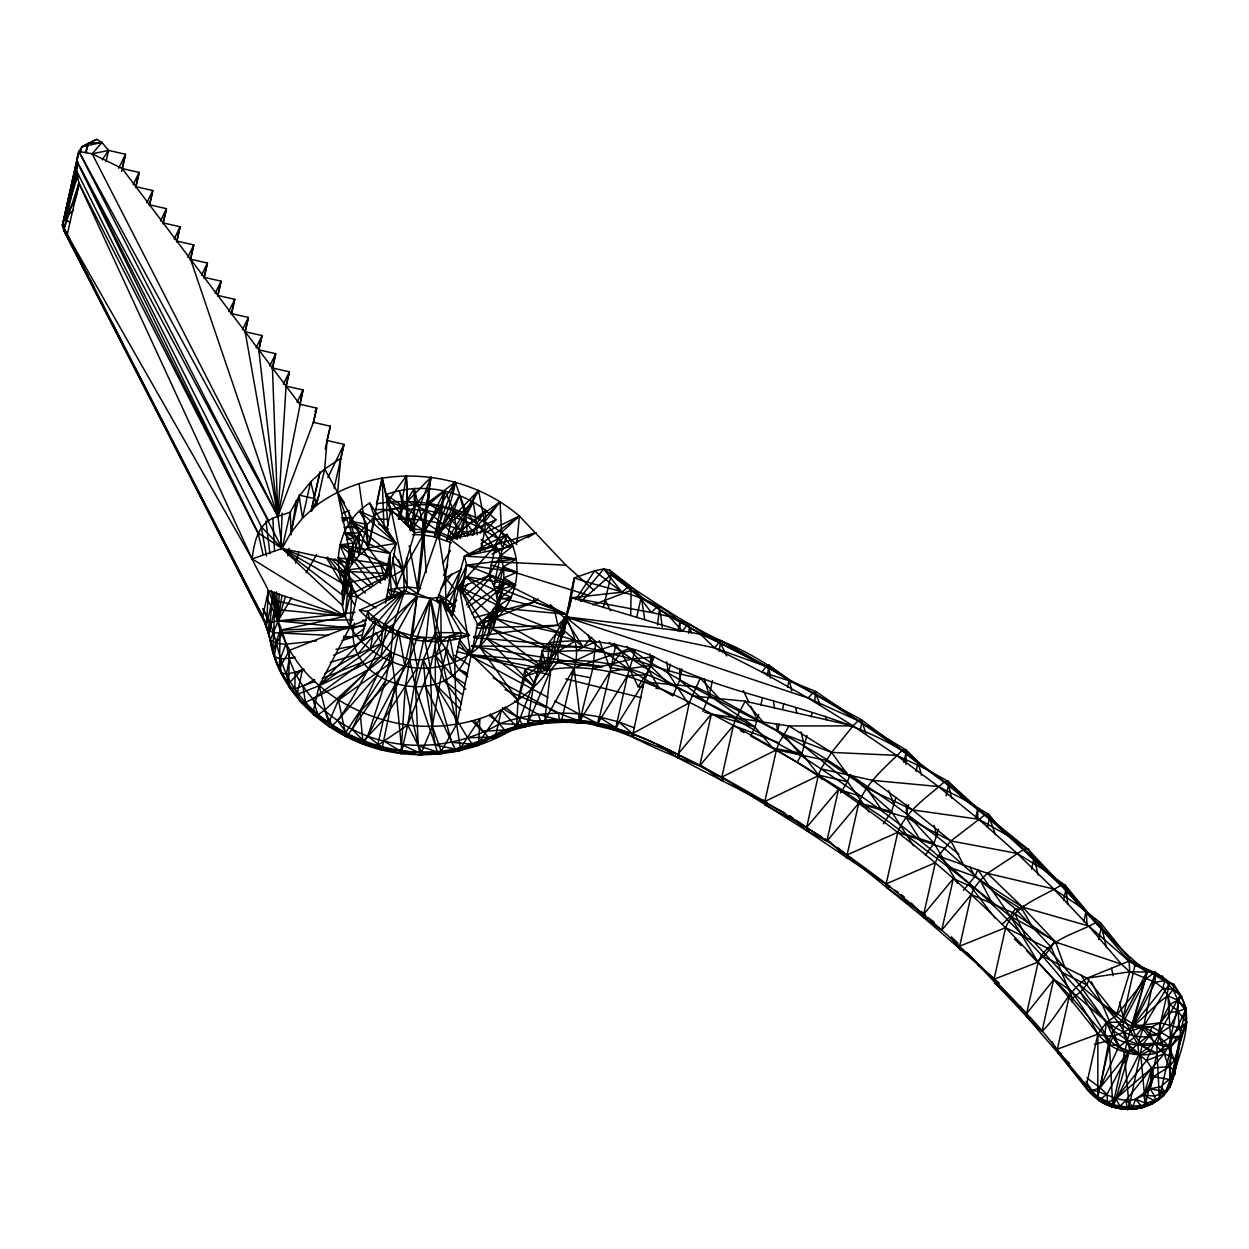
<?xml version="1.0" encoding="UTF-8"?>
<svg xmlns="http://www.w3.org/2000/svg" width="1249" height="1249" viewBox="0 0 1249 1249"><rect width="100%" height="100%" fill="white"/><g stroke="black" fill="none" stroke-linecap="round" stroke-linejoin="round"><path stroke-width="1.5" d="M349.205 512.262C349.33 538.381 371.546 557.694 381.726 580.145M121.637 171.41L125.493 154.283L108.569 150.411L101.95 142.448L96.626 139.373L81.794 146.836C74.503 157.265 76.72 171.332 78.859 183.119L252.126 558.943C259.667 575.664 271.205 591.011 274.593 609.356C278.636 631.338 288.675 651.65 302.648 669.011C329.174 699.986 367.518 719.299 407.674 725.013C452.622 730.618 501.146 718.69 534.15 686.622C565.063 658.566 564.813 615.32 574.368 577.897L594.571 570.824L603.751 568.888L609.793 570.168L611.276 574.509C647.591 596.881 681.845 622.705 720.814 640.565L719.143 651.182M375.918 607.873L356.808 596.85L348.44 595.679C328.862 565.266 338.885 521.817 369.735 502.972L374.934 517.929C347.675 537.117 341.867 574.384 342.413 605.468C347.097 631.651 368.049 652.509 392.373 661.767C441.053 684.358 515.244 644.906 493.808 585.937L500.443 555.992L506.891 534.307L464.425 556.148L466.595 565.094L465.19 576.523L459.257 586.562L477.602 624.438L485.596 627.014C516.446 608.169 526.453 564.72 506.891 534.307L495.728 545.532C509.327 568.514 505.658 599.926 485.596 618.005L479.757 647.076L534.15 686.622L542.128 650.994L555.54 634.414L565.422 616.741L714.506 647.888L761.968 672.071L808.181 698.082L853.051 725.872L896.47 755.364L938.374 786.511L978.623 819.219L1017.139 853.41L1053.844 889.038L1078.824 905.79L1100.588 922.855L1134.857 965.602C1153.327 970.005 1169.407 978.467 1180.289 994.75C1196.355 1022.291 1177.479 1055.717 1171.343 1083.929C1159.072 1110.845 1121.758 1116.341 1098.62 1100.369L1097.777 1096.716L1097.902 1034.11C1075.982 990.863 1042.837 955.063 1008.739 921.138C987.116 897.5 961.917 877.547 938.264 856.033C895.752 818.485 848.414 787.057 801.234 755.77C717.067 714.35 625.53 634.523 525.033 669.136L518.007 700.283L516.602 727.09C465.846 759.142 399.102 764.731 345.427 736.254C318.183 721.984 294.655 700.111 280.728 672.477C271.142 654.929 270.971 634.305 262.649 616.366L67.212 234.765L63.715 230.269L62.45 225.304L78.843 151.41L92.176 153.814L122.215 168.553L139.154 172.409L135.719 187.631M554.821 701.032L578.724 713.835L579.286 723.062C631.682 724.123 675.896 755.364 721.797 777.159C779.282 808.368 834.332 843.996 886.15 883.917C936.438 923.214 983.541 966.539 1026.584 1013.657C1054.375 1042.088 1074.905 1076.857 1104.616 1103.382L1136.496 1108.69L1163.631 1095.716C1176.964 1068.238 1177.932 1037.622 1186.207 1008.396L1180.289 994.75L1173.982 984.446L1164.771 980.621L1155.184 972.097L1129.799 971.8L1086.958 978.217C1067.271 991.331 1058.965 1015.218 1041.978 1031.409L1027.443 1017.529L967.007 952.487M679.753 668.449L679.69 680.127L672.805 695.974L631.104 670.76L603.985 651.369L589.903 639.91L587.92 634.679M679.94 631.463L679.987 621.737C651.369 594.181 610.105 590.73 574.368 577.897L568.248 609.746M1086.989 924.182L1086.287 910.63L1065.256 885.338L1060.791 885.307C1041.51 897.594 1015.094 904.791 1005.632 927.664L994.001 979.31L994.782 983.104L999.231 983.119L924.307 917.999L923.698 914.362L935.345 862.731L938.264 856.033L987.491 873.348L1053.844 889.038L1088.66 925.993L1121.493 964.197L1129.799 971.8L1155.247 982.245L1164.771 980.621L1173.201 989.598L1177.823 1000.262L1184.739 1009.301L1186.55 1022.619L1181.304 1035.749L1171.062 1046.303L1157.011 1053.001C1143.397 1051.049 1135.419 1038.856 1132.234 1026.428L1147.316 972.065C1115.732 946.367 1088.644 915.002 1060.791 885.307C1029.238 856.58 999.793 825.433 965.258 800.156C946.133 781.109 922.23 768.276 902.059 750.477C825.464 704.389 732.351 699.705 654.242 656.865C621.299 642.595 584.626 637.755 549.092 642.876L557.647 651.619L558.272 661.455L550.684 670.042L527.562 723.764L516.602 727.09L458.367 751.211L455.229 749.072L451.81 742.359L435.276 684.265L435.417 632.587L430.421 598.427L416.932 596.366L404.754 590.543L359.369 610.183C386.956 639.145 431.998 649.402 469.421 635.319L440.741 597.241L430.421 598.427L410.656 639.051C396.558 629.387 379.446 624.391 367.737 611.354L359.369 610.183M468.859 649.308C453.715 713.913 339.853 687.965 354.357 623.157M791.772 690.884L789.227 679.753C757.503 656.865 721.781 635.928 682.297 631.088L565.422 616.741C573.978 632.259 580.192 650.323 574.103 667.825L561.066 722.344L522.269 724.639L499.975 723.639C450.358 752.429 385.519 753.631 337.605 720.548C315.669 705.529 297.793 684.124 289.331 658.738C285.537 637.318 277.715 617.131 266.568 598.427M366.082 620.019L289.503 650.339L288.566 683.609L289.643 687.762C326.317 731.742 383.818 757.316 441.256 751.289L456.666 724.42L477.602 624.438L485.596 618.005L504.783 608.763L465.19 576.523L460.319 590.902M1072.235 1002.151L1072.376 998.279L1051.299 947.32L1015.421 908.726L974.938 876.439L947.726 866.65L886.384 820.015L842.575 790.258L797.315 762.233L750.711 735.989L755.021 727.09L758.689 714.522M630.729 615.476L631.135 586.655L609.793 570.168L627.576 587.405L639.675 597.319L656.537 607.326L669.308 616.553L686.903 625.577L700.299 634.055L718.518 642.064L766.371 666.466L790.555 681.22L861.435 719.736L948.553 784.84L1028.005 849.195L1116.856 943.713M1052.017 1041.838L1058.293 1053.126L1087.317 1089.768C1104.147 1090.33 1118.355 1104.303 1135.575 1099.104L1145.005 1102.976L1155.544 1101.493L1169.657 1087.395L1171.062 1046.303L1168.002 995.843L1162.928 988.193L1155.247 982.245L1155.184 972.097L1145.895 978.732L1116.403 1015.468L1106.473 1022.338L1097.902 1034.11L1086.271 1085.756L1087.317 1089.768C1103.32 1109.627 1133.936 1115.732 1155.544 1101.493C1183.271 1084.163 1173.076 1047.77 1186.55 1022.619L1178.088 1011.378L1169.907 1004.321L1168.002 995.843L1173.201 989.598L1173.982 984.446C1159.259 979.856 1147.097 969.365 1133.92 961.636L1129.034 961.121L1086.958 978.217L1041.401 955.563L1038.231 962.027L1026.584 1013.657L1027.443 1017.529L1086.271 1085.756M262.696 608.466C278.48 633.368 276.856 664.968 294.889 688.761C311.391 714.006 337.652 729.463 363.147 744.107L367.799 736.083L385.8 680.44L390.828 652.29L393.669 624.484L404.754 590.543L367.737 611.354L369.673 619.645L375.855 618.692L382.132 628.013L386.69 625.968L395.933 634.539L398.681 631.651L411.483 635.569L424.238 637.521L430.281 667.7L432.357 726.512L441.256 751.289L420.351 755.036L418.274 745.715L415.542 687.231L423.224 659.691L435.417 632.587L461.427 632.759L469.421 635.319L437.025 637.677L424.238 637.521L417.478 667.512L383.349 720.017L363.412 740.985L345.427 736.254L345.38 732.991L328.94 726.496L328.581 723.062L313.952 715.021L313.327 711.368L300.775 702.032C288.66 682.344 272.797 664.249 270.252 639.988L278.09 620.94L279.105 593.978M280.744 549.685L282.102 513.105M385.551 603.283L390.89 573.837L388.736 564.891L338.12 557.803L349.236 575.524L345.224 616.335L274.593 609.356L272.875 651.744L280.073 630.261L345.224 616.335L352.077 586.374L349.236 575.524L348.471 564.532L349.829 553.729L339.728 544.907L353.467 543.018L351.999 563.767L346.551 573.338L343.085 583.673L282.118 548.452L257.997 532.917L78.859 183.119L63.715 230.269L263.867 620.753C273.141 641.268 273.328 665.498 288.566 683.609L302.648 669.011L297.075 694.506L319.104 685.748L380.758 656.381L398.681 631.651L404.723 665.514L383.349 720.017L377.635 745.419L381.772 749.915L401.913 750.633L407.674 725.013L417.478 667.512L411.483 635.569L410.656 639.051L424.238 637.521L425.862 641.393L437.025 637.677L441.147 641.486L449.515 636.038L461.427 632.759L440.741 597.241L435.417 632.587L454.683 662.704L456.666 724.42L460.35 748.213L458.367 751.211C420.913 754.271 381.772 753.163 347.909 734.849L337.605 720.548C366.956 680.705 381.179 631.635 416.932 596.366L409.703 659.659L405.347 686.435L400.96 753.584L421.647 752.101L432.357 726.512L442.802 666.092L449.515 636.038L456.01 639.363L440.741 597.241L441.147 641.486L430.421 598.427L409.703 659.659L395.324 684.155L367.799 736.083L382.459 747.839L400.96 753.584L401.913 750.633M480.162 551.621L484.799 531.028L485.658 510.341C457.837 488.781 418.977 482.255 385.894 494.666L391.109 509.623L403.614 569.685L404.27 593.806L417.791 593.837L436.65 601.206L453.481 604.969L456.791 600.144M313.327 711.368L319.104 685.748L350.063 626.795L352.077 586.374L339.119 570.918L388.736 564.891L390.141 553.463L396.074 543.424L369.735 502.972M436.838 597.459L436.65 601.206L440.694 605.031M345.224 616.335L268.41 590.746L266.49 625.53L272.266 599.91L345.224 616.335L252.126 558.943L67.212 234.765L78.859 183.119M133.19 184.696L139.154 172.409L135.876 186.679L152.8 190.551L149.537 204.805L166.46 208.677L163.182 222.931L180.121 226.803L176.843 241.057L193.782 244.929L190.504 259.183L207.428 263.055L204.149 277.325L221.089 281.181L217.81 295.451L234.75 299.323L231.471 313.577L248.395 317.449L245.132 331.703L262.056 335.575L258.777 349.829L275.717 353.701L272.438 367.971L289.362 371.827L286.099 386.097L277.903 516.446L282.118 548.452L342.413 605.468L349.236 575.524L339.119 570.918L390.89 573.837L356.808 596.85L350.063 626.795L280.073 630.261L279.495 668.059L289.503 650.339M549.092 642.876L547.343 670.76L487.032 638.504L493.308 609.231L511.403 597.397L465.19 576.523L461.396 593.369M404.348 522.925L415.495 504.69L429.453 488.593L428.298 504.846L421.553 534.775L412.404 534.634M446.83 608.435L455.151 589.793L488.968 575.477L566.172 614.243L496.618 596.803L504.05 577.834L515.587 585.078L499.069 599.348L492.481 628.934L557.226 653.102L565.422 616.741L595.882 641.627L592.744 668.558L579.286 723.062C553.401 720.564 523.659 725.966 502.457 707.637M1085.99 1081.493L1098.62 1100.369L1107.582 1102.243L1112.359 1107.098L1120.025 1106.224L1127.597 1109.627L1132.999 1106.473L1135.575 1099.104L1143.99 1095.076L1155.544 1101.493L1154.638 1096.138L1150.142 1088.753L1151.719 1068.129L1164.084 1053.875L1168.658 1046.381L1186.207 1008.396L1177.823 1000.262L1168.002 995.843C1146.972 1008.552 1127.02 1044.913 1097.902 1034.11C1001.074 905.978 874.487 801.702 733.428 725.528C670.916 692.243 598.739 649.449 525.673 676.068L518.007 700.283L470.842 654.398L459.226 638.957M303.835 668.871L295.076 672.868L294.889 688.761L300.775 702.032L305.49 702.328L312.765 698.956L362.913 662.017L381.413 643.376L382.647 627.935M390.266 575.383L390.141 553.463L339.728 544.907L348.471 564.532L341.695 594.477L282.118 548.452L290.97 532.574L302.508 518.101L316.481 505.377L324.678 469.015L327.066 440.475L330.345 426.221L313.405 422.349L277.903 516.446C258.449 521.426 254.203 541.644 252.126 558.943L282.118 548.452L351.999 563.767L359.275 555.196L368.19 547.889L396.074 543.424L389.188 580.941M977.811 820.062L977.795 808.603L948.038 781.281L923.901 767.932L896.47 755.364L831.615 752.398L783.607 734.131L719.471 698.706L700.267 678.16C664.265 672.571 631.416 655.257 595.164 651.322C577.475 649.215 559.817 652.665 542.128 650.994L540.63 671.79L533.854 682.703L527.562 723.764L525.517 726.762C501.52 732.695 478.742 741.734 455.229 749.072L435.261 745.013L415.542 687.231L409.703 659.659L390.828 652.29L381.413 643.376L375.887 632.462M516.977 542.597L519.365 516.024C463.894 468.625 376.043 461.318 316.481 505.377L310.704 481.755L324.678 469.015L340.79 458.289L343.99 444.347L327.066 440.475M386.784 572.573L368.19 547.889L366.941 524.361L350.532 521.223L359.228 533.136L351.999 563.767L337.573 492.371L340.79 458.289M1145.895 978.732L1123.304 1022.057L1123.366 1032.205L1126.739 1043.305L1112.359 1107.098L1138.963 1054.546L1154.123 1043.258L1180.289 994.75L1173.201 989.598L1162.928 988.193L1132.234 1026.428L1123.304 1022.057L1078.839 984.087L1047.77 948.256L1005.632 927.664L959.685 946.18L960.372 949.896L963.182 949.755M272.266 599.91L268.816 634.96L270.252 639.988L276.466 643.36L285.818 644.203L316.543 640.878M397.198 596.054L391.889 597.74L387.565 589.903L407.283 586.921L417.791 593.837L417.478 587.717L423.27 529.935L430.967 477.212L407.315 501.427L405.784 524.564M387.377 578.209L388.736 564.891L339.728 544.907M467.407 535.54L465.846 516.399L459.398 495.431L438.383 533.604L417.791 593.837L429.453 488.593M425.862 641.393L430.421 598.427M1026.678 950.77L1072.376 998.279L1109.05 1040.542L1118.495 1047.068L1138.963 1054.546L1146.629 1060.479L1151.719 1068.129L1143.99 1095.076L1154.638 1096.138L1165.005 1091.751L1171.343 1083.929L1169.86 1079.62L1169.532 1066.474L1170.672 1056.451L1168.658 1046.381L1180.289 994.75M452.232 615.538L455.151 589.793L464.425 556.148L495.728 545.532L488.968 575.477L493.808 585.937L566.172 614.243L497.336 607.795L504.05 577.834L517.195 572.183L503.3 566.859L493.808 585.937M1173.201 989.598L1181.804 996.234L1177.823 1000.262L1169.907 1004.321L1168.408 1012.658L1160.29 1022.775L1151.859 1026.803L1148.783 1036.436L1141.976 1045.85L1129.158 1106.755L1127.597 1109.627L1125.849 1100.369L1151.719 1068.129L1169.532 1066.474L1174.56 1060.026L1186.55 1022.619C1176.23 1029.441 1169.689 1040.792 1156.949 1043.899C1141.914 1047.63 1126.052 1044.882 1113 1036.592L1106.473 1022.338L1078.839 984.087M569.7 606.827L574.368 577.897M477.087 534.869L476.681 523.674L473.184 501.973L450.577 539.443L445.362 577.787L446.034 608.216M410.656 639.051L416.932 596.366L382.132 628.013L404.754 590.543L369.673 619.645M456.556 587.53L445.784 598.755L436.65 601.206L445.362 577.787L438.383 533.604L444.675 490.935L428.298 504.846L411.827 529.888M342.413 605.468L348.471 564.532L338.12 557.803M134.892 367.534L263.867 620.753L269.519 622.439L278.09 620.94L281.837 596.07M287.894 555.883L289.05 548.233M291.064 534.837L296.247 500.381M511.403 597.397L499.069 599.348L495.947 618.598L557.226 653.102L571.761 597.74L621.861 592.198L627.576 587.405L631.135 586.655L641.299 596.85L644.734 619.613M614.133 643.313L621.424 651.713L638.145 686.747L648.699 670.167L652.571 655.6M657.52 625.015L659.706 606.311L656.537 607.326L651.369 612.494L571.761 597.74L547.343 670.76L492.481 628.934M399.087 519.194L406.378 475.775L387.315 502.098L386.628 509.498L388.033 525.813M370.204 649.496L375.855 618.692L360.977 641.299L319.104 685.748L328.581 723.062L338.417 700.096L380.758 656.381L386.69 625.968L370.204 649.496L319.104 685.748M566.796 617.24L563.564 634.102L495.947 618.598L502.707 588.654L515.587 585.078L466.595 565.094L455.151 589.793L445.362 577.787L460.85 569.825M681.86 668.871L679.69 680.127L706.856 702.531L755.021 727.09L772.709 748.073L801.92 753.49L822.061 779.47M688.714 633.243L689.635 624.313L669.308 616.553L651.369 612.494L639.675 597.319M390.828 652.29L377.057 675.397L352.156 729.151L364.755 742.312L381.772 749.915L395.324 684.155L390.828 652.29L369.345 669.199L324.397 710.416L318.011 714.678L313.952 715.021L305.49 702.328L302.929 686.357L314.607 679.518M341.695 594.477L349.829 553.729M390.796 513.62L382.178 477.883L368.19 547.889L324.678 469.015M392.373 661.767L338.417 700.096L345.38 732.991L392.373 661.767L398.681 631.651M461.521 589.497L466.595 565.094L516.196 559.068L503.3 566.859L496.618 596.803M507.828 546.328L498.851 539.146L484.706 521.879L478.461 490.42L466.486 513.448L457.134 538.881C430.64 533.182 414.965 506.313 387.315 502.098L382.178 477.883L376.495 503.784C426.159 495.385 479.241 510.966 516.805 544.502M69.522 239.183L62.45 225.304L78.843 151.41L277.903 516.446L290.314 512.106L299.167 496.212L310.704 481.755L302.508 518.101L299.167 496.212L290.97 532.574L290.314 512.106L282.118 548.452L346.551 573.338L353.467 543.018L343.912 532.589L359.228 533.136L359.275 555.196L337.573 492.371M320.041 471.872L311.204 510.872L319.931 472.309M69.647 239.121L62.45 225.304L76.97 161.402L257.997 532.917L76.923 171.613L63.715 230.269L262.649 616.366L268.816 634.96L274.593 609.356M76.095 197.576L79.468 182.604M86.212 152.659L88.336 143.307L101.95 142.448L92.176 153.814L277.903 516.446L303.023 389.969L286.099 386.097M105.993 161.839L108.569 150.411L92.176 153.814M149.38 205.757L152.8 190.551L146.836 202.822M163.026 223.899L166.46 208.677L160.496 220.948M176.687 242.025L180.121 226.803L174.157 239.09M190.348 260.151L193.782 244.929L187.818 257.216M204.009 278.277L207.428 263.055L201.464 275.342M217.654 296.403L221.089 281.181L215.125 293.468M231.315 314.529L234.75 299.323L228.786 311.594M244.976 332.671L248.395 317.449L242.431 329.72M258.621 350.797L262.056 335.575L256.092 347.862M272.282 368.923L275.717 353.701L269.753 365.988M285.943 387.049L289.362 371.827L283.398 384.114M299.588 405.176L303.023 389.969L297.059 402.24M262.649 616.366L268.41 590.746M313.249 423.317L316.684 408.095L299.744 404.223L122.215 168.553L125.493 154.283L118.686 168.318M325.193 449.047L330.345 426.221M334.139 488.109L343.99 444.347L327.816 477.68M359.275 555.196L366.941 524.361L359.415 511.122L374.934 517.929L368.19 547.889L359.025 483.457M393.669 624.484L360.977 641.299L367.737 611.354M386.035 532.09L391.109 509.623C423.083 498.32 461.006 506.735 484.799 531.028L495.962 519.803L485.658 510.341L450.577 539.443L438.383 533.604L424.91 531.559L414.59 532.745L391.109 509.623M384.224 579.661L390.141 553.463L350.532 521.223L396.074 543.424L374.934 517.929M410.015 528.967L415.495 504.69L414.184 488.484L397.416 516.305M411.483 635.569L404.723 665.514L360.04 711.618L363.147 744.107L377.635 745.419L407.674 725.013L430.281 667.7L437.025 637.677L456.666 724.42M457.337 538.491L453.855 510.732L444.675 490.935L434.309 536.758L451.623 542.815M439.18 539.084C442.599 519.287 452.716 502.16 455.214 482.13L427.423 503.128L445.503 514.463L460.959 529.951L465.299 535.852M461.427 632.759L454.683 662.704L449.515 636.038M493.058 738.752L495.681 735.52L501.458 709.916L516.602 727.09L493.058 738.752L488.203 737.222L467.626 737.769L435.276 684.265L423.224 659.691L409.703 659.659M567.655 615.929L563.564 634.102L497.336 607.795L502.707 588.654M603.392 607.56L611.276 574.509L631.588 590.168L660.003 609.715L689.791 627.623L769.087 668.402L838.704 707.153L861.748 723.155L905.525 749.665L923.901 767.932M636.709 617.162L641.299 596.85M688.137 703.53L668.356 673.367L670.432 664.156M677.91 630.948L679.987 621.737M700.267 678.16L689.276 702.875L677.629 757.753L784.997 813.037M712.492 680.689L709.167 695.443L702.844 711.587M489.421 715.505L499.975 723.639C531.574 712.289 566.109 710.416 598.989 716.832C629.73 738.253 664.749 752.819 699.705 765.84L711.352 714.194L789.056 725.981L853.051 725.872L858.25 720.735L861.435 719.736L865.994 733.803M921.403 775.207L918.109 762.202L905.525 749.665L902.059 750.477C886.259 766.574 866.993 781.609 858.719 803.279L826.854 841.17L806.932 830.835L724.529 779.126L721.906 780.453L721.797 777.159L733.428 725.528L735.864 718.487L745.247 701.22L853.051 725.872L831.615 752.398L820.89 768.869L818.251 775.77L806.62 827.416L806.932 830.835L890.381 886.868L886.649 887.477L837.47 847.462M760.766 705.295L762.436 697.91M767.417 675.787L768.978 665.124L766.371 666.466L761.968 672.071L790.555 681.22L815.894 691.524L838.704 707.153M797.315 762.233L801.92 753.49L777.596 731.399L779.251 724.014M782.577 709.26L783.826 703.733M787.573 687.137L789.227 679.753M806.948 735.458L801.92 753.49M811.116 717.004L811.944 713.32M814.442 702.25L815.894 691.524L812.99 692.695L808.181 698.082L565.422 616.741M826.854 841.17L838.485 789.524L861.467 796.44M860.093 730.524L861.748 723.155M850.959 857.595L847.493 858.406L847.087 854.925L858.719 803.279L906.04 817.33L950.864 840.952L1017.139 853.41L1042.806 869.163L1065.256 885.338L1078.824 905.79M883.293 823.84L891.552 811.647L895.955 797.424M903.854 762.374L905.931 753.163L905.525 749.665M957.468 883.215L934.08 843.247L906.477 813.848L908.554 804.621M916.032 771.429L918.109 762.202M925.353 855.112L934.08 843.247L938.577 829.102M946.055 795.894L948.553 784.84L948.038 781.281L944.306 781.89C927.507 797.049 906.274 810.336 897.781 832.287L886.15 883.917L886.649 887.477L924.307 917.999L941.699 930.271L971.316 894.549L974.345 887.93L980.262 880.17L987.491 873.348L1023.774 849.382L1028.005 849.195L1042.806 869.163M941.699 930.271L953.33 878.64L974.345 887.93M975.719 817.83L977.795 808.603M959.685 946.18L971.316 894.549L1014.891 913.597L1055.624 942.058L1121.493 964.197M987.428 827.322L989.505 818.111L988.896 814.473L965.258 800.156L938.374 786.511L872.832 780.406L820.89 768.869M1056.935 943.463L1054.406 940.778L1033.626 928.866L1022.4 909.725L1023.228 906.025M1031.533 869.148L1034.031 858.079L1028.005 849.195L1004.93 833.926L978.623 819.219L912.613 809.945L866.634 788.057L825.792 760.313L776.456 749.837L721.797 777.159M1063.555 900.201L1066.037 889.132L1065.256 885.338M1041.978 1031.409L1053.61 979.778C1089.347 996.843 1125.599 1062.212 1170.422 1026.1L1178.088 1011.378L1177.823 1000.262M1083.789 921.684L1086.287 910.63M1069.675 1063.445L1058.293 1053.126L1057.357 1049.176L1069.003 997.529M1098.542 939.654L1101.462 926.742L1100.588 922.855L1095.904 922.589C1077.434 932.862 1054.39 937.656 1041.401 955.563M1097.777 1096.716L1109.424 1045.085L1113 1036.592L1124.287 1052.361L1129.158 1106.755L1120.212 1108.363L1097.777 1096.716L1087.317 1089.768M1081.493 975.157C1094.062 1002.775 1126.801 1018.684 1129.596 1051.018L1115.935 1098.714L1120.025 1106.224L1125.849 1100.369L1132.999 1106.473L1142.585 1107.691L1145.005 1102.976L1143.99 1095.076L1150.142 1088.753L1153.623 1076.622L1151.719 1068.129L1115.935 1098.714L1107.582 1102.243L1107.02 1094.343L1100.104 1087.77L1109.05 1040.542L1113.359 1030.659L1119.947 1023.602L1123.226 1017.248L1134.857 965.602L1133.92 961.636M1138.963 1054.546L1137.73 1044.414L1143.475 1026.897L1155.184 972.097L1169.517 983.26L1157.87 1034.89C1165.379 1045.71 1162.429 1061.9 1173.779 1070.315L1174.919 1074.249L1160.789 1086.755L1150.142 1088.753L1135.575 1099.104L1142.585 1107.691L1145.38 1104.647L1157.011 1053.001L1156.949 1043.899L1160.789 1032.939L1160.29 1022.775L1169.907 1004.321M1129.158 1106.755L1151.547 1104.303L1159.415 1097.933L1171.062 1046.303L1176.699 1037.7L1181.304 1035.749L1179.384 1027.974L1178.088 1011.378L1186.207 1008.396M1169.657 1087.395L1181.304 1035.749L1169.923 1037.7L1151.859 1026.803L1132.234 1026.428L1155.247 982.245M400.039 519.397L403.005 506.329L399.305 490.607L414.59 532.745L403.614 569.685L391.889 597.74L389.11 599.863M313.405 422.349L316.684 408.095L314.982 411.592M494.573 546.141L501.583 532.293L500.053 501.817L446.658 540.505L453.855 510.732L459.398 495.431M1162.928 988.193L1164.771 980.621L1169.517 983.26L1143.475 1026.897L1130.564 1030.925L1119.947 1023.602M69.944 222.4L63.98 218.684L78.047 161.964M80.389 152.503L81.794 146.836L96.626 139.373M385.051 579.817L388.736 564.891M343.085 583.673L353.467 543.018M460.163 538.522L465.846 516.399L473.184 501.973L438.383 533.604M62.45 225.304L76.923 171.613M473.73 534.588L476.681 523.674L485.658 510.341M451.248 615.898L459.257 586.562L504.783 608.763L493.308 609.231L479.757 647.076L518.007 700.283M847.087 854.925L897.781 832.287L943.947 848.055L980.262 880.17L1022.447 907.071L1088.66 925.993L1129.034 961.121L1147.612 970.473L1127.394 1040.323L1118.495 1047.068L1100.104 1087.77L1092.36 1090.502M365.879 623.922L353.202 628.216L278.09 620.94L285.412 596.694M295.56 563.127L298.933 551.933M499.069 599.348L487.032 638.504L534.15 686.622L533.854 682.703L525.033 669.136L525.673 676.068L557.647 651.619L575.805 640.721L555.54 634.414L547.343 670.76L542.128 650.994M592.744 668.558L632.306 658.957L654.242 656.865L644.062 681.954L632.322 736.785L677.629 754.521L711.352 714.194M73.504 210.285L63.98 218.684L78.234 174.563M85.354 152.487L88.336 143.307M452.403 614.274L455.448 605.297M847.774 774.926L831.615 752.398L789.056 725.981L779.001 742.858L776.456 749.837L764.825 801.483L765.028 804.824L806.62 827.416L838.485 789.524M443.723 575.446L447.751 564.47M285.818 644.203L280.26 659.019L280.728 672.477L286.427 674.241L304.319 670.104M503.394 549.029L498.851 539.146L482.27 528.92L466.486 513.448L455.214 482.13L434.309 536.758L421.553 534.775L430.967 477.212L410.14 530.997M840.639 792.896L847.478 781.702L850.116 774.786L894.3 804.793L936.906 836.471L958.857 854.3M516.602 727.09L540.942 664.452L550.684 670.042L544.767 720.626L543.05 723.577L504.69 729.978L482.426 731.352L471.654 720.579M352.077 586.374L348.44 595.679L390.89 573.837L342.71 583.861L352.077 586.374L356.808 596.85M470.842 654.398L485.596 618.005L495.9 618.848L459.257 586.562L470.842 654.398L457.961 646.467M461.568 703.655L444.191 680.596L435.589 655.756L441.443 642.111M1115.935 1098.714L1146.629 1060.479L1154.123 1043.258L1149.829 1034.25L1143.475 1026.897L1132.578 1023.696L1102.071 1003.728L1091.454 981.761M387.565 589.903L404.27 593.806L407.283 586.921L406.565 557.694M963.479 890.318L974.938 876.439L977.858 869.741L1010.316 916.329L1037.56 961.324L1045.132 954.829L1051.299 947.32L1054.406 940.778M1132.578 1023.696L1155.106 975.25L1162.913 976.234M311.625 511.028L319.291 495.228M386.113 597.974L391.889 597.74L390.281 577.21L403.614 569.685L424.91 531.559L444.675 490.935M480.116 533.37L484.706 521.879L500.053 501.817L467.407 536.243M1072.376 998.279L1080.244 992.112L1086.63 984.821L1089.019 979.981M446.08 610.121L453.481 604.969L445.784 598.755L461.537 568.233M1174.919 1074.249L1174.56 1060.026L1168.658 1046.381L1162.366 1043.945L1154.123 1043.258L1137.73 1044.414L1123.226 1017.248L1147.612 970.473L1147.316 972.065L1129.034 961.121L1095.904 922.589M1168.658 1046.381L1157.87 1034.89L1149.829 1034.25L1129.596 1051.018L1107.02 1094.343L1098.62 1100.369M1143.99 1095.076L1153.623 1076.622L1169.532 1066.474M395.933 634.539L416.932 596.366M441.256 751.289L439.601 754.24L419.118 752.694L401.163 744.435L395.324 684.155M353.202 619.816L278.09 620.94L291.595 597.693M306.052 572.791L316.668 554.54M442.786 563.627L450.436 550.434M488.968 575.477L500.443 555.992L512.621 546.125L464.425 556.148L516.196 559.068L500.443 555.992M63.98 218.684L75.674 199.45M493.199 677.973L558.381 713.023L559.568 720.002L561.066 722.344L580.363 720.127L610.308 671.228L615.851 644.656L595.164 651.322L576.054 660.362L557.647 651.619M446.658 540.505L478.461 490.42L434.309 536.758L453.855 510.732M455.214 482.13L421.553 534.775L441.053 506.813M575.633 599.77L594.571 570.824L621.861 592.198L603.751 568.888L578.303 599.614M102.199 159.903L108.569 150.411M1002.198 924.369L1010.316 916.329L1015.421 908.726L1022.4 909.725L1021.073 906.056M461.178 593.728L467.766 584.095M714.506 647.888L720.814 640.565L766.371 666.466L714.506 647.888L700.299 634.055M385.8 680.44L352.156 729.151L347.909 734.849L345.427 736.254L332.234 725.575L324.397 710.416M591.761 637.224L583.158 647.138L471.56 645.967M501.458 709.916L476.291 746.012L455.229 749.072M938.264 856.033L950.864 840.952L984.915 814.879L988.896 814.473L1004.93 833.926M440.507 589.122L452.076 573.791M473.636 636.709L557.866 625.249L567.062 615.819M1053.61 979.778L1026.584 1013.657L994.782 983.104M1129.596 1051.018L1100.104 1087.77L1086.942 1077.934M599.348 640.721L609.949 667.669L621.424 651.713L629.605 648.559C698.285 696.286 777.986 725.138 846.853 772.772M374.684 633.899L357.963 654.086L324.615 673.648M953.33 878.64L923.698 914.362L886.649 887.477M571.761 597.74L682.297 631.088L686.903 625.577L689.635 624.313L720.814 643.797L726.637 655.928M699.705 765.84L733.428 725.528L779.001 742.858M360.977 641.299L404.754 590.543M377.057 675.397L337.605 720.548L332.234 725.575L328.94 726.496L318.011 714.678L312.765 698.956L369.345 669.199M466.299 604.891L491.809 575.93M455.151 589.793L495.728 545.532M472.044 613.649L506.501 582.846M1184.411 1025.913L1179.384 1027.974L1160.29 1022.775L1132.234 1026.428L1142.132 1028.068L1148.783 1036.436L1156.949 1043.899L1171.062 1046.303L1164.63 1046.272L1157.011 1053.001C1135.638 1058.512 1111.907 1051.361 1097.902 1034.11L1057.357 1049.176M580.723 601.425L611.276 574.509M477.118 624.953L534.197 602.065L538.022 598.864M463.816 596.398L488.921 575.586M1145.38 1104.647L1140.79 1055.108L1133.296 1050.347L1126.739 1043.305L1135.809 1036.17L1142.132 1028.068L1151.859 1026.803M405.347 686.435L418.274 745.715L437.4 751.945L460.35 748.213L479.913 718.846L478.617 742.936L439.601 754.24L437.4 751.945L435.261 745.013L425.628 686.497L423.224 659.691L435.589 655.756L445.331 648.325L448.453 650.651M425.628 686.497L451.81 742.359L472.263 744.123L476.291 746.012C515.431 716.942 569.841 713.71 615.616 727.277L644.062 681.954L695.631 686.747L719.471 698.706L745.247 701.22L763.467 722.468M342.101 640.659L353.03 636.928L363.974 628.887M481.084 543.861L519.365 516.024L565.922 565.157L594.118 590.418M467.844 606.92L504.315 582.924M679.956 756.269L677.629 757.753L656.318 743.967L701.47 765.902L724.529 779.126M342.663 521.817L349.189 517.695L352.999 517.929M527.921 537.57L535.852 532.636L479.991 549.419M333.608 655.257L354.638 645.639L369.345 636.506M476.291 746.012L495.681 735.52M689.276 702.875L632.431 733.6C604.063 728.339 575.773 721.298 549.482 709.135M373.248 516.29C388.595 504.893 408.361 509.451 426.003 510.498C445.628 513.573 464.644 519.756 482.27 528.92L493.714 547.53L495.634 552.511M1149.564 1050.659L1140.79 1055.108L1126.739 1043.305M344.037 527.5L351.5 527.156L356.511 524.658M484.44 533.089L519.365 516.024L501.583 532.293L510.747 546.422M492.059 554.103L535.852 532.636M818.251 775.77L764.825 801.483L743.389 791.148M381.413 643.376L357.963 654.086L330.22 662.376M576.304 650.464L595.882 641.627M342.242 513.464L349.205 510.451M347.113 539.911L360.867 534.744M470.42 554.993L450.577 539.443L495.962 519.803M935.345 862.731L886.15 883.917L867.196 871.459M315.279 681.345L294.889 688.761L289.643 687.762L286.427 674.241L289.331 658.738L294.795 656.865M322.336 678.488L362.913 662.017M765.028 804.824L767.948 803.653L763.451 800.187M592.932 604.891L631.588 590.168M1038.231 962.027L994.001 979.31L977.905 965.04M1146.629 1060.479L1164.084 1053.875L1170.672 1056.451L1174.56 1060.026M341.945 520.099L349.189 517.695L341.461 517.82M821.701 836.846L810.117 829.836L806.932 830.835L789.836 816.128M477.602 624.438L495.9 618.848M474.245 617.646L534.197 602.065L554.119 608.482L565.079 618.411L583.158 647.138L603.985 651.369M1094.421 1044.336L1109.05 1040.542L1080.244 992.112L1010.316 916.329L947.726 866.65M450.577 539.443L484.799 531.028M1133.296 1050.347L1124.287 1052.361L1117.683 1045.351L1113 1036.592M81.794 146.836L101.95 142.448M562.456 719.408L543.05 723.577L540.661 721.298L538.257 714.412L514.588 701.017M294.936 657.614L280.26 659.019L274.234 656.459L276.466 643.36L282.914 632.4L353.202 628.216M335.981 649.371L354.638 645.639M343.428 637.958L362.553 635.07M384.754 529.638L388.517 529.045L378.369 523.94M1168.408 1012.658L1178.088 1011.378M271.189 590.496L278.09 620.94L354.935 612.307M928.288 917.578L924.307 917.999L911.286 903.043M540.661 721.298C580.051 715.88 619.036 727.152 654.617 743.28M350.063 626.795L365.223 625.999M646.279 674.819L627.498 675.709L598.162 722.765L597.428 725.747L598.989 716.832L618.833 721.969L634.476 727.855M475.994 628.231L557.866 625.249L583.158 647.138L473.652 637.568M398.259 518.975C423.942 518.148 449.859 524.018 472.856 535.462M1123.304 1022.057L1106.473 1022.338L1104.553 1036.28L1109.424 1045.085L1112.656 1104.007M375.09 509.576L386.628 509.498L405.722 518.725L423.27 529.935L440.475 533.432M1169.923 1037.7L1176.699 1037.7M371.999 518.944L387.065 519.35M1109.424 1045.085L1117.683 1045.351M491.419 561.613L565.922 565.157M362.335 620.175L365.926 620.363M1030.55 1017.701L1027.443 1017.529L1020.464 1006.444M328.393 635.335L273.843 632.743L267.848 630.23L269.519 622.439L263.211 610.339M343.553 636.319L353.03 636.928M420.819 588.482L407.283 586.921L398.478 559.802M409.703 528.795L423.27 529.935L426.268 572.573M638.145 686.747L643.5 687.231M655.959 688.355L659.534 688.667L648.699 670.167L626.623 646.326M602.268 666.95L467.704 654.382L456.509 651.353M1058.293 1053.126L1061.541 1053.453M691.603 695.787L719.471 698.706M466.595 565.094L517.195 572.183M447.813 610.371L454.73 611.386M609.949 667.669L631.104 670.76M471.56 646.233L602.268 666.482M465.19 576.523L515.587 585.078M1153.623 1076.622L1169.86 1079.62M551.964 670.385L467.704 654.382L459.039 641.97M571.121 674.023L590.262 677.661M1150.142 1088.753L1165.005 1091.751L1160.789 1086.755M565.079 618.411L570.543 619.629M351.5 527.156L356.98 528.389M818.673 775.145L847.478 781.702L868.882 811.881M298.995 495.072L314.045 498.507M550.684 675.084L467.704 654.382L547.983 697.379M565.766 678.847L641.205 697.676M538.257 714.412L559.568 720.002L579.286 723.062L598.162 722.765L610.308 671.228L650.011 665.639L670.135 685.045M863.215 803.981L891.552 811.647L913.644 845.838M704.701 712.149L755.021 727.09L709.167 695.443L704.452 678.941M1156.949 1043.899L1164.63 1046.272M490.966 564.985L588.794 595.367M386.925 596.179L391.889 597.74M906.274 834.504L934.08 843.247M345.052 532.464L355.481 536.289M1137.73 1044.414L1127.394 1040.323L1113.359 1030.659L1080.244 992.112M558.272 661.455L574.103 667.825L613.93 654.164L635.398 649.761L627.498 675.709L615.195 730.353L632.322 736.785L634.336 735.161L618.833 721.969L615.195 730.353L597.725 723.577L578.724 713.835M467.688 673.32L458.805 669.433L445.331 648.325L452.107 675.6L465.783 689.323M505.033 689.667L545.938 707.574M808.181 698.082L858.25 720.735L883.449 736.223M343.912 532.589L390.141 553.463M508.765 731.852L504.69 729.978L490.404 714.038M1141.976 1045.85L1157.011 1053.001L1159.415 1097.933M740.454 730.759L743.873 732.507M1061.572 972.05L1086.63 984.821M706.856 702.531C672.587 685.482 639.41 665.936 609.215 642.361M447.782 611.026L452.903 613.743M1010.316 916.329L1033.626 928.866M469.187 665.061L454.698 655.303M1143.475 1026.897L1157.87 1034.89M467.251 674.226L458.805 669.433L467.782 676.708M438.493 594.571L445.784 598.755M720.814 640.565L769.087 668.402L770.368 677.957M825.011 838.844L829.976 841.842L847.493 858.406M392.342 562.753L403.614 569.685L393.482 553.838M384.239 741.203L400.679 751.32L420.351 755.036L421.647 752.101L407.674 725.013M481.115 539.755L497.976 550.95M812.99 692.695L858.25 720.735L902.059 750.477M993.97 892.067L1022.4 909.725M465.112 683.859L452.107 675.6L435.589 655.756M403.005 506.329L385.894 494.666L414.59 532.745L414.184 488.484L424.91 531.559M789.961 815.972L793.053 818.111M796.159 820.234L810.117 829.836M701.47 765.902L721.906 780.453M895.018 890.225L898.109 892.473M901.2 894.706L904.292 896.954M872.832 780.406L912.613 809.945L950.864 840.952L963.619 865.057M768.978 665.124L790.555 681.22M444.191 680.596L462.286 694.553M603.751 568.888L627.576 587.405M334.279 558.709L371 587.561M929.771 918.764L934.221 922.293M505.221 707.043L518.694 717.972L522.269 724.639L525.517 726.762L544.767 720.626L574.103 667.825L580.363 720.127M847.478 781.702L804.465 746.512L801.077 731.68M449.406 507.859L464.378 520.63L474.573 533.526M390.016 571.917L397.198 587.67L404.27 593.806M359.415 511.122L396.074 543.424M850.116 774.786L891.552 811.647M921.372 911.427L925.509 915.111M1067.848 904.541L1066.037 889.132L1034.031 858.079L989.505 818.111L995.422 834.597M987.491 873.348L1022.447 907.071L1055.624 942.058L1064.757 967.304M1014.438 938.905L1021.245 945.493M951.379 936.859L957.983 943.276M348.487 550.887L380.82 583.174M435.276 684.265L460.865 709.822M331.375 558.849L365.286 593.088M488.203 737.222L474.323 720.579M550.434 604.641L554.119 608.482L557.866 625.249M457.134 538.881L443.02 524.08L426.003 510.498L407.315 501.427L406.378 475.775L408.439 526.984M1154.123 1043.258L1164.084 1053.875M948.038 781.281L965.258 800.156M669.308 616.553L682.297 631.088M783.607 734.131L801.234 755.77M1086.958 978.217L1116.403 1015.468L1129.799 971.8L1129.034 961.121M950.864 937.78L960.372 949.896M969.24 884.401L995 918.062M327.581 557.116L358.151 597.038M349.673 555.118L372.842 585.875M467.626 737.769L472.263 744.123M866.634 788.057L882.372 810.991M459.257 586.562L485.596 627.014M338.541 493.87L344.365 502.91M906.04 817.33L920.794 840.842M326.411 557.741L354.857 605.312M481.443 544.142L484.94 550.466M969.677 866.728L974.938 876.439M268.8 520.895L76.97 161.402L261.509 526.937L282.118 548.452L78.843 151.41M980.262 880.17L992.908 904.713M86.306 272.141L88.07 275.607M89.834 279.073L94.253 287.754M101.325 301.618L103.089 305.099M111.926 322.429L124.291 346.722M128.709 355.387L130.474 358.853M605.406 600.535L610.589 610.823M743.296 690.588L749.119 702.719M750.79 706.185L757.44 720.048M1014.891 913.597L1026.444 938.592M816.097 694.881L820.64 705.529M825.167 716.192L826.682 719.736M1102.071 1003.728L1113.359 1030.659L1118.495 1047.068M888.632 790.601L894.3 804.793M190.504 259.183L277.903 516.446L272.438 367.971M689.791 627.623L691.368 633.118M379.852 561.722L384.473 578.63M934.096 825.339L936.906 836.471M1034.031 858.079L1038.2 874.987M1101.462 926.742L1106.442 947.476M1111.438 968.225L1113.249 975.766M1119.588 1002.166L1123.226 1017.248M948.553 784.84L951.629 798.033M795.582 707.574L796.846 713.132M257.778 531.496L262.977 554.337M409.219 545.672L417.478 587.717M261.322 527.265L266.459 555.946M272.953 592.26L278.09 620.94L276.622 591.917M245.132 331.703L277.903 516.446L258.777 349.829M533.62 598.318L534.197 602.065M649.886 653.758L651.322 663.25M392.717 557.413L397.198 587.67M773.474 700.861L774.505 708.495M776.566 723.764L777.596 731.399M660.003 609.715L662.282 627.076M666.825 661.798L668.356 673.367M265.959 520.989L269.925 553.666M274.593 592.104L278.09 620.94M272.86 518.382L274.546 551.277M382.178 477.883L383.943 527.999M905.931 753.163L906.04 764.529M906.384 804.356L906.477 813.848"/></g></svg>
